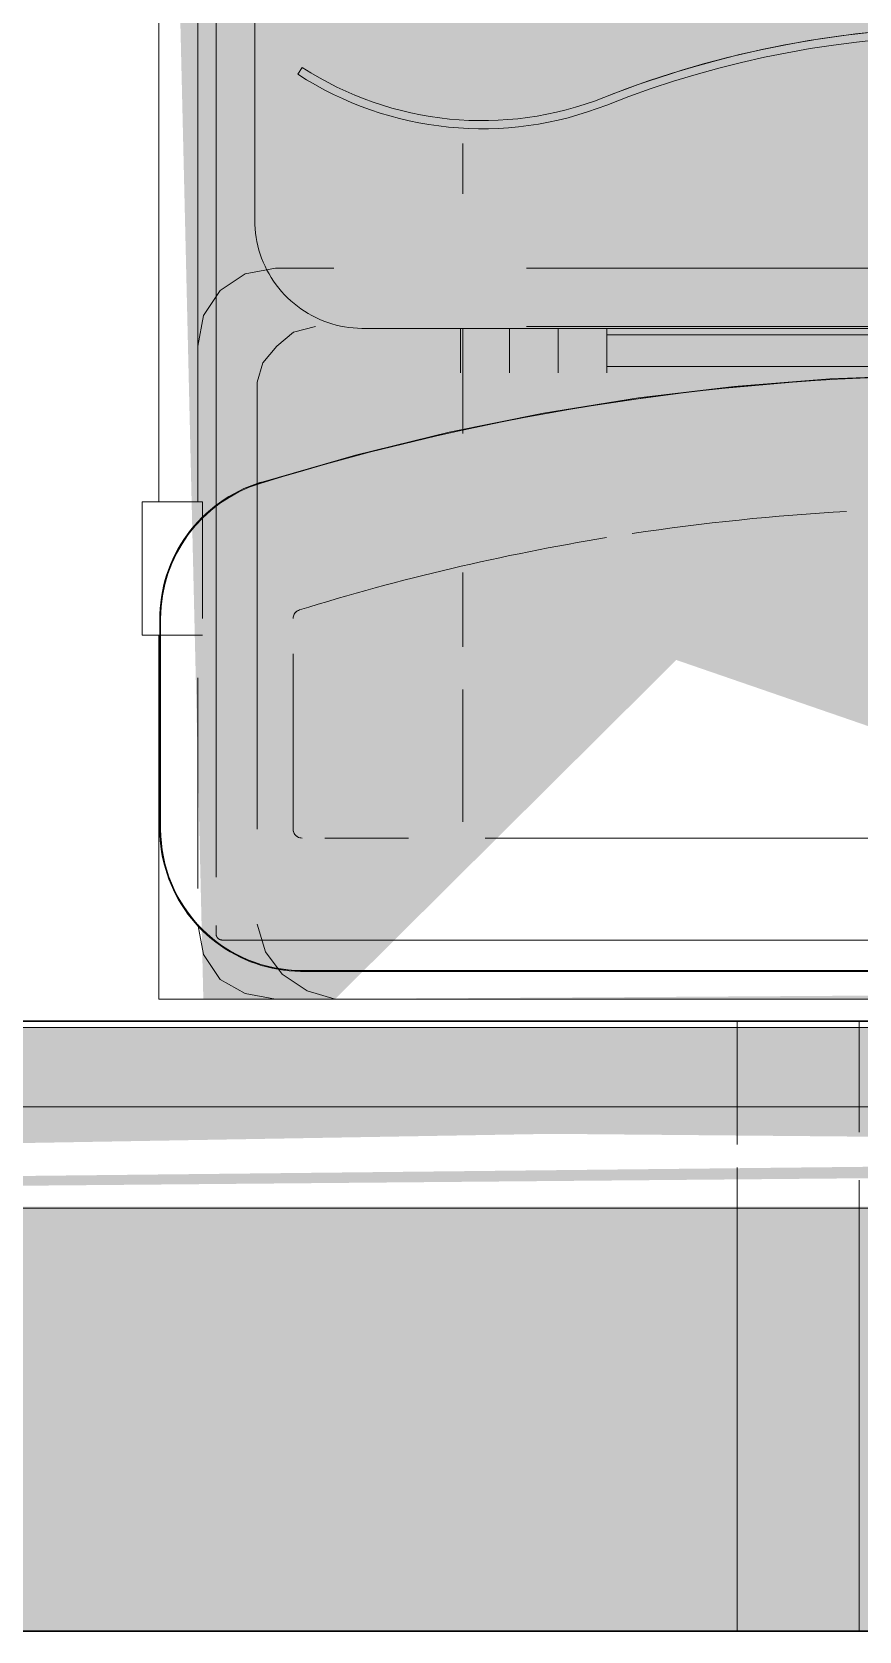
# Model space of a CAD drawing. Header units: metres. Extents: x 149 to 429, y -3 to 162.
# Drawn here: x 366.0896 to 366.2931, y 80.4457 to 80.8391 of the extents above; entities that cross this region are included whole.
import ezdxf

# ---------------------------------------------------------------- set-up
doc = ezdxf.new("R2010")
doc.units = ezdxf.units.M
doc.linetypes.add('IMPORT-Dashed _3_', pattern=[0.75, 0.5, -0.25])
doc.layers.add('1053_ARQ_BASE_MATADOURO_dwg', color=7, linetype='Continuous', lineweight=5, true_color=0x767676)
for name, color, linetype, lineweight in [('A-EQUIPAMENTOS', 7, 'Continuous', 5), ('A-PAREDE', 7, 'Continuous', 30), ('A-WALL', 7, 'Continuous', 9), ('A_lay', 7, 'Continuous', 5), ('A_PROJEÇÃO', 7, 'IMPORT-Dashed _3_', 5), ('P-PIPE', 7, 'Continuous', 5), ('P-SANR-FIXT', 7, 'Continuous', 5)]:
    doc.layers.add(name, color=color, linetype=linetype, lineweight=lineweight)

# ---------------------------------------------------------------- blocks, each defined once
blk = doc.blocks.new('UT_Bacia com caixa acoplada - UT_Bacia com caixa acoplada-V73-TÉRREO 1_20 - Dependente 2')
at = {"layer": 'P-SANR-FIXT', "color": 9, "true_color": 0xc0c0c0}
for p, q in [((0.1649999999999105, -0.01229811905167644), (-0.1650000000000491, -0.01229811905167644)), ((-0.1649999999999998, -0.01245945945945865), (0.165, -0.01245945945945865)), ((0.165, -0.01249999999999924), (-0.1649999999999998, -0.01249999999999924)), ((0.1672043461841086, -0.09040602553505615), (0.1672043461841085, -0.04729894077870246)), ((0.1672043461841087, -0.09040602553505615), (0.1672043461841086, -0.04729894077870244)), ((0.1997989407787032, -0.09910397061031756), (0.1997989407787032, -0.04729894077870239)), ((0.1998394813192438, -0.04729894077870239), (0.1998394813192439, -0.09910397061031756)), ((0.2000008217272131, -0.09910397061048262), (0.2000008217272131, -0.04729894077890968)), ((0.1861473656079048, -0.4288368561510854), (0.1861473656079048, -0.09910397061048262)), ((0.08999999999987558, -0.1610900000001306), (-0.0900000000000142, -0.1610900000001306)), ((0.08999999999999939, -0.1595600000000009), (0.08999999999999939, -0.1704400000000009)), ((0.08999999999999939, -0.1595600000000009), (0.08999999999999939, -0.1704400000000009)), ((0.08999999999999937, -0.1689100000000008), (0.08999999999999937, -0.1610900000000008)), ((0.08999999999999937, -0.1689100000000008), (0.08999999999999937, -0.1610900000000008)), ((0.1019999999999994, -0.1704400000000009), (0.1019999999999994, -0.1595600000000009)), ((0.1019999999999994, -0.1704400000000009), (0.1019999999999994, -0.1595600000000009)), ((0.1019999999999994, -0.1595600000000009), (0.1019999999999994, -0.1704400000000009)), ((0.1019999999999994, -0.1595600000000009), (0.1019999999999994, -0.1704400000000009)), ((0.1139999999999994, -0.1595600000000009), (0.1139999999999994, -0.1704400000000009)), ((0.1139999999999994, -0.1595600000000009), (0.1139999999999994, -0.1704400000000009)), ((0.1139999999999994, -0.1704400000000009), (0.1139999999999994, -0.1595600000000009)), ((0.1139999999999994, -0.1704400000000009), (0.1139999999999994, -0.1595600000000009)), ((0.1259999999999994, -0.1704400000000009), (0.1259999999999994, -0.1595600000000009)), ((0.1259999999999994, -0.1704400000000009), (0.1259999999999994, -0.1595600000000009)), ((-0.0900000000000142, -0.1689100000001756), (0.08999999999987558, -0.1689100000001756)), ((0.1499999999999312, -0.1704735377196816), (-0.1500000000000699, -0.1704735377196816)), ((0.1766577445156308, -0.4410690897938715), (0.1766577445156308, -0.1971312822353812)), ((0.1660384845797292, -0.2330115966159581), (0.164950215291877, -0.2346895924315421))]:
    blk.add_line(p, q, dxfattribs=at)
at = {"layer": 'P-SANR-FIXT', "color": 254, "true_color": 0xe0e0e0}
for p, q in [((0.1649999999999105, -0.02000242522449371), (-0.1650000000000491, -0.02000242522449371)), ((0.1239104824909016, -0.02000242522449371), (0.1083004234525761, -0.02000242522449371)), ((0.1254039361196079, -0.2159388807706095), (0.1254039361196079, -0.203567555567029))]:
    blk.add_line(p, q, dxfattribs=at)
at = {"layer": 'P-SANR-FIXT', "color": 254, "true_color": 0xd3d3d3}
for p, q in [((0.1791942856515565, -0.02000242522449371), (0.1649999999999105, -0.02000242522449371)), ((0.1847807939288963, -0.02000717554234343), (0.1848399038335152, -0.02001310631516954)), ((0.1851853203685583, -0.0200976355106297), (0.1852404892611125, -0.02011967066822526)), ((0.1853479643666189, -0.02017026785508824), (0.185400098642171, -0.0201987489396739)), ((0.1857680926448557, -0.02049633147577242), (0.185806851795545, -0.02054135239444932)), ((0.1858788169412455, -0.02063586160794166), (0.1859119078073483, -0.02068519870817054)), ((0.1860668404105069, -0.02100528253475495), (0.1860850079809436, -0.02106184307103759)), ((0.1861473656079048, -0.0235600000001783), (0.1861473656079048, -0.02148769150357748)), ((0.1861473656079048, -0.09910397061048262), (0.1861473656079048, -0.03550016951460257)), ((0.1199188116889888, -0.04509459459459393), (-0.1198088111201021, -0.04509459459459392)), ((0.1199188116889889, -0.04509459459459381), (-0.1198088111201021, -0.04509459459459381)), ((0.1593711800684363, -0.04509459459459395), (0.1388199836378608, -0.04509459459459395)), ((0.1593711800684363, -0.04509459459459381), (0.1388199836378608, -0.04509459459459381)), ((0.1672043461841085, -0.04729894077870246), (0.1672043461841086, -0.09040602553505615)), ((0.1672043461841086, -0.04729894077870245), (0.1672043461841087, -0.09040602553505615)), ((0.1254039361196079, -0.1705494989545987), (0.1254039361196079, -0.1446237028165857)), ((0.164950215291877, -0.2346895924315421), (0.1660384845797293, -0.2330115966159581))]:
    blk.add_line(p, q, dxfattribs=at)
at = {"layer": 'P-SANR-FIXT', "color": 254, "true_color": 0xe9e9e9}
for p, q in [((-0.1198088111201021, -0.04509459459459392), (0.1199188116889888, -0.04509459459459393)), ((-0.1198088111201021, -0.04509459459459381), (0.1199188116889888, -0.04509459459459381)), ((0.1388199836378607, -0.04509459459459395), (0.1593711800684363, -0.04509459459459395)), ((0.1388199836378607, -0.04509459459459381), (0.1593711800684363, -0.04509459459459381)), ((0.1254039361196079, -0.08160507972351698), (0.1254039361196079, -0.04908992771113444)), ((0.1254039361196079, -0.110442718001934), (0.1254039361196079, -0.09214260642085756))]:
    blk.add_line(p, q, dxfattribs=at)
at = {"layer": 'P-SANR-FIXT', "color": 9, "true_color": 0xc0c0c0, "flags": 128}
for points in [[(0.2000008217272131, -0.04729894077890968), (0.1999728248029511, -0.04589928122195724), (0.1998888788196287, -0.04450186082181299), (0.1997491180727295, -0.04310891515291806), (0.1995537661494702, -0.04172267263121685), (0.199303135571611, -0.04034535094904659), (0.1989976272945296, -0.03897915352721412), (0.1986377300661639, -0.03762626599022006), (0.1982240196454073, -0.03628885266941233), (0.1977571578805106, -0.0349690531408607), (0.1972378916509562, -0.03366897880238776), (0.196667051671696, -0.0323907094955086), (0.1960455511651573, -0.03113629017844724), (0.1953743843992164, -0.02990772765438778), (0.1946546250979311, -0.02870698736147515), (0.1938874247225362, -0.02753599022796098), (0.193074010629773, -0.02639660959949451), (0.1922156841087981, -0.02529066824188504), (0.1913138182991679, -0.02421993542550372), (0.1903698559932247, -0.02318612409451307), (0.1893853073299535, -0.02219088812632945), (0.1883617473768445, -0.02123581968637791), (0.1873008136112654, -0.0203224466802878), (0.1862042033013437, -0.01945223031011283), (0.1850736707895467, -0.01862656273630837), (0.1839110246864446, -0.01784676485101009), (0.1827181249779824, -0.0171140841643466), (0.1814968800493105, -0.01642969280912257), (0.1802492436318273, -0.01579468566567393), (0.178977211677314, -0.01521007860973696), (0.1776828191659544, -0.01467680688818218), (0.1763681368492093, -0.01419572362164308), (0.1750352679387721, -0.01376759844103908), (0.1736863447403601, -0.01339311625522078), (0.1723235252431503, -0.01307287615562818), (0.1709489896680498, -0.01280739045844712), (0.1695649369784031, -0.01259708388384788), (0.1681735813635329, -0.01244229287764265), (0.1667771486953909, -0.01234326507245078), (0.1653778729684371, -0.01230015889149072), (0.1649999999999105, -0.01229811905167644)], [(0.1753658744907516, -0.1325345878291549), (0.1766944510208137, -0.1320933224818762), (0.1780043189238855, -0.1315992812090906), (0.1792933826909412, -0.1310532543712943), (0.1805595800945728, -0.1304561154949115), (0.1818008854893618, -0.1298088198748588), (0.1830153130514013, -0.1291124030459181), (0.1842009199554454, -0.1283679791266601), (0.1853558094838645, -0.1275767390364039), (0.1864781340592275, -0.12673994859048), (0.1875660982017591, -0.1258589464751818), (0.188617961401138, -0.1249351421059413), (0.1896320409006959, -0.123970013372609), (0.1906067143890265, -0.1229651042753731), (0.1915404225969258, -0.1219220224543669), (0.1924316717903781, -0.1208424366180245), (0.1932790361606945, -0.1197280738733014), (0.1940811601058456, -0.1185807169629607), (0.1948367603982748, -0.1174022014133178), (0.1955446282389152, -0.1161944125977823), (0.1962036311903416, -0.11495928272077), (0.196812714988225, -0.1136987877266971), (0.1973709052283186, -0.1124149441387017), (0.1978773089256476, -0.1111098058325659), (0.1983311159421614, -0.1097854607511063), (0.1987316002834017, -0.108444027564092), (0.1990781212598911, -0.1070876522783336), (0.199370124511854, -0.1057185048050113), (0.1996071428965788, -0.1043387754880552), (0.1997887972352324, -0.1029506715999527), (0.1999147969194044, -0.1015564138108042), (0.1999849403766879, -0.1001582326357571), (0.2000008217272131, -0.09910397061048262)], [(-0.1753658744910288, -0.1325345878291549), (-0.1526089801756771, -0.1390949596620516), (-0.1296079440471254, -0.1447400508453244), (-0.1063995628561836, -0.1494608304374629), (-0.08302096506223279, -0.1532497461980742), (-0.05950955143416977, -0.1561007366701844), (-0.03590293521848034, -0.158009240877254), (-0.0122388819655087, -0.1589722056197264), (0.01144475088794461, -0.1589880903592619), (0.0351100745814234, -0.1580568696837929), (0.05871922964517835, -0.1561800333477206), (0.0822344464676804, -0.1533605838888447), (0.1056181057181511, -0.1496030318247995), (0.1288327985302734, -0.1449133884374511), (0.1518413863474238, -0.1392991561555819), (0.1746070603376684, -0.1327693165533268), (0.1753658744907516, -0.1325345878291549)], [(0.1766577445156308, -0.1971312822353812), (0.1766364211633649, -0.1960652567812258), (0.1765724852194111, -0.1950009367405071), (0.1764660389674136, -0.1939400247980446), (0.1763172526990918, -0.1928842181866901), (0.1761263644403531, -0.1918352059718787), (0.1758936795717866, -0.1907946663494156), (0.1756195703397967, -0.1897642639604512), (0.1753044752604543, -0.1887456472292561), (0.1749488984184223, -0.1877404457252533), (0.1745534086615109, -0.1867502675564441), (0.1741186386882273, -0.1857766967964468), (0.173645284038024, -0.1848212909511069), (0.1731341019775915, -0.1838855784657893), (0.172585910288879, -0.1829710562809056), (0.1720015859618914, -0.1820791874369232), (0.1713820637907396, -0.1812113987336403), (0.1707283348787638, -0.1803690784478136), (0.1700414450527307, -0.1795535741123973), (0.1693224931899862, -0.1787661903602337), (0.1685726294599481, -0.1780081868373946), (0.16779305348493, -0.1772807761877661), (0.1669850124197416, -0.1765851221133826), (0.1661497989582426, -0.1759223375122416), (0.1652887492632475, -0.1752934826982435), (0.1644032408310079, -0.1746995637050579), (0.1634946902858359, -0.1741415306762725), (0.1625645511149895, -0.1736202763457755), (0.1616143113427079, -0.1731366346094106), (0.1606454911497756, -0.1726913791905379), (0.1596596404419397, -0.1722852224030361), (0.1586583363702306, -0.1719188140109826), (0.1576431808070676, -0.171592740189794), (0.1566157977852174, -0.1713075225879264), (0.1555778308979425, -0.1710636174927382), (0.1545309406714288, -0.1708614151003087), (0.1534768019061648, -0.1707012388912905), (0.1524171009997473, -0.1705833451136285), (0.1513535332470947, -0.1705079223720058), (0.1502878001302641, -0.1704750913269283), (0.1499999999999312, -0.1704735377196816)]]:
    blk.add_lwpolyline(points, dxfattribs=at)
at = {"layer": 'P-SANR-FIXT', "color": 254, "true_color": 0xe0e0e0, "flags": 128}
for points in [[(0.1213221542357449, -0.02000242522449371), (0.1283807902792138, -0.02000242522449371), (0.1351368343960483, -0.02000242522449371), (0.1415794783567147, -0.02000242522449371), (0.1476984153054669, -0.02000242522449371), (0.1534838562484794, -0.02000242522449371), (0.1589265457144975, -0.02000242522449371), (0.164017776561113, -0.02000242522449371)], [(0.1761361094002616, -0.02000242522449371), (0.1780263364694529, -0.02000242522449371), (0.1796845832607054, -0.02000242522449371), (0.1811081969332066, -0.02000242522449371), (0.1822949000087108, -0.02000242522449371)]]:
    blk.add_lwpolyline(points, dxfattribs=at)
at = {"layer": 'P-SANR-FIXT', "color": 254, "true_color": 0xd3d3d3, "flags": 128}
for points in [[(0.164017776561113, -0.02000242522449371), (0.1687494039053218, -0.02000242522449371), (0.1691056121096896, -0.02000242522449371)], [(0.1691056121096896, -0.02000242522449371), (0.1716721765501901, -0.02000242522449371), (0.1740169260133349, -0.02000242522449371), (0.1761361094002616, -0.02000242522449371)], [(0.1822949000087108, -0.02000242522449371), (0.1832427940152396, -0.02000242522449371), (0.1839503625246544, -0.02000242522449371), (0.1844164735786941, -0.02000242522449371), (0.18464038149849, -0.02000242522449371)], [(0.1841771012140889, -0.02000242522449371), (0.1835715809518082, -0.02000242522449371), (0.1827252092034101, -0.02000242522449371), (0.1826626773283315, -0.02000242522449371)], [(0.1846620993287517, -0.02000242522449371), (0.1845408012873268, -0.02000242522449371), (0.1841771012140889, -0.02000242522449371)], [(0.1846620993287517, -0.02000242522449371), (0.1847214941383805, -0.02000361327915289), (0.1847807939288963, -0.02000717554234343)], [(0.1848399038335152, -0.02001310631516954), (0.1848987292887254, -0.02002139610984395), (0.1849571761864776, -0.02003203166424173), (0.1850151510242966, -0.02004499596393871)], [(0.1850151510242966, -0.02004499596393871), (0.1850725610545607, -0.02006026826875477), (0.1851293144337818, -0.02007782414622743), (0.1851853203685583, -0.0200976355106297)], [(0.1852404892611125, -0.02011967066822526), (0.1852947328531645, -0.02014389436730562), (0.1853479643666189, -0.02017026785508824)], [(0.185400098642171, -0.0201987489396739), (0.1854510522765282, -0.02022929205740966), (0.1855007437542252, -0.02026184834586547), (0.1855490935798549, -0.02029636572180061), (0.1855960244037851, -0.02033278896488228)], [(0.1855960244037851, -0.02033278896488228), (0.1856414611469049, -0.02037105980563174), (0.1856853311201034, -0.02041111701898408), (0.1857275641407003, -0.02045289652179818), (0.1857680926448557, -0.02049633147577242)], [(0.185806851795545, -0.02054135239444932), (0.1858437795865142, -0.02058788725375453), (0.1858788169412455, -0.02063586160794166)], [(0.1859119078073483, -0.02068519870817054), (0.1859429992463767, -0.0207358196257288), (0.1859720415187956, -0.02078764337795638), (0.1859989881632639, -0.0208405870577737)], [(0.1859989881632639, -0.0208405870577737), (0.1860237960707891, -0.02089456596667515), (0.1860464255540312, -0.02094949374987082), (0.1860668404105069, -0.02100528253475495)], [(0.1860850079809436, -0.02106184307103759), (0.1861008992011182, -0.02111908487392557), (0.1861144886484293, -0.02117691636889758)], [(0.1861144886484293, -0.02117691636889758), (0.1861257545823701, -0.0212352450377266), (0.1861346789804277, -0.02129397756706658), (0.1861412475651116, -0.02135301999731637), (0.1861454498282099, -0.02141227787328553), (0.1861472790468677, -0.02147165639499872)]]:
    blk.add_lwpolyline(points, dxfattribs=at)
at = {"layer": 'P-SANR-FIXT', "color": 9, "true_color": 0xc0c0c0}
for centre, radius, start, end in [((0.165, -0.04729894077870246), 0.03483948131924385, 4.325554366790383e-13, 90.00000000000038), ((0.165, -0.04729894077870246), 0.03479894077870322, 5.088887490341627e-14, 90.00000000000006), ((0.165, -0.0991039706103174), 0.03479894077870308, 287.2271624347441, 359.9999999999994), ((0.1650000000000001, -0.0991039706103174), 0.03483948131924375, 287.2271624347441, 1.653888434361028e-13), ((1.624300693947589e-15, 0.4330317257974887), 0.5919690886741391, 252.7728375652484, 287.2271624347505), ((1.658140291738164e-15, 0.4330317257974888), 0.5919285481335987, 252.7728375652481, 287.2271624347501), ((0.1206777970490052, -0.3029529656485584), 0.08336298384423607, 57.03445195537844, 111.5924867469914), ((0.1206777970490052, -0.3029529656485584), 0.08136298384423604, 57.03445195537801, 111.5924867469908), ((0.1206777970490052, -0.3029529656485584), 0.08136298384423603, 57.03445195537842, 111.5924867469904), ((6.728626816130802e-17, 0.001961168904827609), 0.2465634715555092, 248.407513253009, 291.5924867469887), ((6.728626816130802e-17, 0.001961168904827609), 0.2445634715555092, 248.4075132530095, 291.5924867469886)]:
    blk.add_arc(centre, radius, start, end, dxfattribs=at)
at = {"layer": 'P-SANR-FIXT', "color": 254, "true_color": 0xd3d3d3}
for centre, radius, start, end in [((0.165, -0.04729894077870246), 0.002204346184108559, 75.00000000000018, 90.00000000000072), ((0.165, -0.04729894077870246), 0.002204346184108624, 1.78111062161957e-13, 90.00000000000018), ((0.165, -0.04729894077870246), 0.002204346184108627, 2.735277026058625e-13, 90.00000000000027), ((0.165, -0.04729894077870246), 0.00220434618410856, 59.99999999999969, 75.00000000000018), ((0.165, -0.04729894077870246), 0.002204346184108552, 59.99999999999987, 75.00000000000088), ((0.165, -0.04729894077870246), 0.002204346184108571, 44.99999999999987, 59.99999999999983), ((0.165, -0.04729894077870246), 0.002204346184108584, 45.00000000000025, 60.00000000000012), ((0.165, -0.04729894077870246), 0.00220434618410857, 29.99999999999942, 44.99999999999981), ((0.165, -0.04729894077870246), 0.002204346184108571, 29.99999999999999, 45.00000000000019), ((0.165, -0.04729894077870246), 0.002204346184108552, 14.99999999999949, 29.99999999999929), ((0.165, -0.04729894077870246), 0.002204346184108584, 15.00000000000002, 30.00000000000006), ((0.165, -0.04729894077870246), 0.002204346184108549, 359.9999999999989, 14.9999999999996), ((1.632760593395233e-15, 0.4330317257974887), 0.5593339535390045, 279.2687003797514, 287.2271624347505), ((1.632760593395233e-15, 0.4330317257974887), 0.5593339535390046, 279.2687003797511, 287.2271624347502), ((0.1650000000000001, -0.0991039706103174), 0.002204346184108624, 287.2271624347434, 359.9999999999993), ((0.1650000000000001, -0.0991039706103174), 0.002204346184108624, 287.2271624347434, 359.9999999999993), ((0.1650000000000001, -0.0991039706103174), 0.002204346184108494, 287.227162434752, 301.7817299478007), ((0.1650000000000001, -0.0991039706103174), 0.002204346184108486, 287.2271624347521, 301.7817299478021), ((0.1650000000000001, -0.0991039706103174), 0.002204346184108457, 301.7817299478011, 316.3362974608507), ((0.1650000000000001, -0.0991039706103174), 0.002204346184108482, 301.7817299478024, 316.3362974608517), ((0.1650000000000001, -0.0991039706103174), 0.002204346184108461, 316.3362974608506, 330.8908649739006), ((0.1650000000000001, -0.0991039706103174), 0.002204346184108453, 316.336297460852, 330.8908649739009), ((0.1650000000000001, -0.0991039706103174), 0.002204346184108472, 330.8908649739007, 5.311526318044073e-13), ((0.1650000000000001, -0.0991039706103174), 0.002204346184108467, 330.8908649739004, 345.4454324869503), ((0.1650000000000001, -0.0991039706103174), 0.002204346184108477, 345.4454324869503, 0), ((1.632760593395233e-15, 0.4330317257974887), 0.5593339535390044, 273.1808030002777, 278.613581217375), ((1.632760593395233e-15, 0.4330317257974887), 0.5593339535390044, 273.1808030002773, 278.6135812173746), ((0.1206777970490052, -0.3029529656485584), 0.08336298384423603, 57.03445195537769, 111.5924867469907), ((6.728626816130802e-17, 0.001961168904827609), 0.2445634715555092, 248.4075132530101, 291.5924867469892), ((6.728626816130802e-17, 0.001961168904827609), 0.2465634715555091, 269.9999999999989, 291.5924867469885)]:
    blk.add_arc(centre, radius, start, end, dxfattribs=at)
at = {"layer": 'P-SANR-FIXT', "color": 254, "true_color": 0xe9e9e9}
for centre, radius, start, end in [((0.165, -0.04729894077870246), 0.002204346184108559, 75.00000000000095, 90.0000000000008), ((1.632760593395233e-15, 0.4330317257974887), 0.559333953539004, 279.2687003797519, 287.2271624347509), ((1.632760593395233e-15, 0.4330317257974887), 0.5593339535390041, 279.2687003797515, 287.2271624347505), ((1.632760593395233e-15, 0.4330317257974887), 0.5593339535390043, 273.1808030002781, 278.6135812173753), ((1.632760593395233e-15, 0.4330317257974887), 0.5593339535390043, 273.1808030002778, 278.613581217375)]:
    blk.add_arc(centre, radius, start, end, dxfattribs=at)
at = {"layer": 'P-SANR-FIXT', "color": 254, "true_color": 0xe0e0e0}
blk.add_arc((0.165, -0.04729894077870246), 0.002204346184108559, 359.9999999999993, 14.99999999999991, dxfattribs=at)
blk = doc.blocks.new('1053_ARQ_BASE_MATADOURO_dwg_acoplada-4039626-TÉRREO 1_20 - Dependente 2')
at = {"layer": 'A-EQUIPAMENTOS', "true_color": 0xe2e2e2}
h = blk.add_hatch(color=254, dxfattribs=at)
h.paths.add_polyline_path([(0.02409612449862761, -0.005489786095375166), (0.1997696631790277, -0.01642663027895924), (0.1898451443980765, -0.4911843262678071), (0.1579562818679191, -0.5759980345190332), (0.0891864211897504, -0.6372831537852724), (-0.004604764457962302, -0.6654436048154275), (-0.08546827068785606, -0.6454625930490414), (-0.09605990574519783, -0.6328334535904094), (-0.1584167899790649, -0.5759980352284237), (-0.2002433995233652, -0.4707341524177866), (-0.1892933772918154, -0.005489823940559108), (2.772139851003885e-13, -0.005489790368905961)])
h.paths.add_polyline_path([(-0.1568787479349812, -0.005489818191764789), (-0.07291135219845492, -0.08890039078490482), (0.1632537936662324, -0.007540418684230827), (-0.02455669342816546, -0.00633737654790366)])
at = {"layer": 'A-EQUIPAMENTOS', "color": 9, "true_color": 0xc3c3c3}
for p, q in [((-0.169866292350059, -0.01164174839832813), (-0.173967621322886, -0.01711018702867186)), ((-0.1892933753606041, -0.01642663219991355), (-0.1906604850182594, -0.02394573531674014)), ((-0.173967621322886, -0.01711018702867186), (-0.1760182858093689, -0.02394573531667083)), ((-0.190660485018398, -0.03268917730726098), (-0.1906604850182594, -0.08453328336043414)), ((-0.1760182858093689, -0.1257954048071348), (-0.1760182858092303, -0.0991040018278267)), ((-0.1790400529287443, -0.1838975652546409), (-0.1715209498120563, -0.1852646749122961)), ((-0.1715209498120563, -0.1852646749122961), (-0.1571461727279096, -0.1852646749122268))]:
    blk.add_line(p, q, dxfattribs=at)
at = {"layer": 'A-EQUIPAMENTOS', "color": 254, "true_color": 0xd5d5d5}
for p, q in [((-0.1760182858093689, -0.04729897199625375), (-0.1760182858093689, -0.0991040018278267)), ((-0.2004605052430445, -0.0950354375113473), (-0.189523627982357, -0.095035437511278))]:
    blk.add_line(p, q, dxfattribs=at)
at = {"layer": 'A-EQUIPAMENTOS', "color": 253, "true_color": 0xaaaaaa}
blk.add_line((-0.1906604850184977, -0.4897107035868942), (-0.1906604850184977, -0.1626860492531819), dxfattribs=at)
at = {"layer": 'A-EQUIPAMENTOS', "color": 253, "true_color": 0xaaaaaa, "flags": 128}
for points in [[(-0.2002302526214302, -0.4897107035870079), (-0.2002302526214302, -0.1278460692934097), (-0.2043315815942573, -0.127846069293479), (-0.2043315815941187, -0.0950354375113473), (-0.2002302526214302, -0.095035437511278), (-0.2002302526214302, -0.005489754939156774), (-0.1758182758470433, -0.005489754939156774), (-0.1743064813424491, -0.005489754939226077), (-0.1722558168559663, -0.005489754939226077), (-0.1700770061750111, -0.005489754939226077), (-0.162686049252934, -0.005489754939226077), (2.772139851003885e-13, -0.005489754939226077), (0.1640531589110051, -0.005489754939226077), (0.1715111766027952, -0.005489754939156774), (0.1977190828922732, -0.005489754939226077), (0.1997697473786175, -0.005489754939226077), (0.1997697473786175, -0.007251202221353378), (0.1997697473786175, -0.009217759092058441), (0.1997697473784789, -0.0472989053492991)], [(-0.1715209498119177, -0.005489754939226077), (-0.1790400529288829, -0.006856864596742708), (-0.1851920463880542, -0.0102746387408115), (-0.1892933753606041, -0.01642663219991355)], [(-0.1568787506030272, -0.005489754939226077), (-0.1637142988908876, -0.007540419425570326), (-0.169866292350059, -0.01164174839832813)], [(-0.1895236279822184, -0.09910400422302483), (-0.189523627982357, -0.127846069293479), (-0.2004605052430445, -0.127846069293479)], [(-0.190660485018398, -0.127846069293479), (-0.1906604850182594, -0.1661251397060238), (-0.1892933753606041, -0.1736442428226425), (-0.1851920463879156, -0.1797962362818831), (-0.1790400529287443, -0.1838975652546409)]]:
    blk.add_lwpolyline(points, dxfattribs=at)
at = {"layer": 'A-EQUIPAMENTOS', "color": 9, "true_color": 0xc3c3c3, "flags": 128}
blk.add_lwpolyline([(-0.1760182858093689, -0.0991040018278267), (-0.1760182858093689, -0.1572389269316805), (-0.1746511761517137, -0.1620238107331967), (-0.1712334020075756, -0.1661251397059545), (-0.1671320730348871, -0.169542913849954), (-0.1616636344045433, -0.1709100235076092)], dxfattribs=at)
at = {"layer": 'A-EQUIPAMENTOS', "color": 254, "true_color": 0xd5d5d5, "flags": 128}
for points in [[(-0.10978124587692, -0.1709100235076092), (-0.02426911381684513, -0.1709100235074706), (-0.0002302526214756654, -0.1709100235075399), (0.02380860857403241, -0.1709100235075399), (0.1039891011297859, -0.1709100235075399)], [(-0.1097812433311254, -0.1852646749122268), (-0.02455666162118723, -0.1852646749122268), (-0.0002302526214756654, -0.1852646749122268), (0.0240961563782359, -0.1852646749122268)]]:
    blk.add_lwpolyline(points, dxfattribs=at)
blk = doc.blocks.new('1053_ARQ_BASE_MATADOURO_dwg_arq geral tgov-4039641-TÉRREO 1_20 - Dependente 2')
at = {"layer": 'A_lay', "true_color": 0xaaaaaa}
h = blk.add_hatch(dxfattribs=at)
h.set_pattern_fill('FP_9', color=253, style=0, pattern_type=2)
h.set_pattern_definition([(90, (-0.43, 0), (-0.6125, 3.750480822388769e-17), []), (180, (-0.43, 0), (-7.500961644777538e-17, -0.6125), [])])
h.paths.add_polyline_path([(30.4513509166427, -2.584848022531796), (30.76345195283875, -2.572539985487816), (30.74766419509216, -2.56639204733063), (30.52698531870255, -2.509715163616725), (30.45341526835971, -2.582797365262926)])
h.paths.add_polyline_path([(28.84005279478149, -2.59033772349344), (28.85218803857883, -2.516827276375447), (28.85640653630255, -2.59033772349344), (29.24822966556529, -2.585054363854047), (29.24822966556529, -1.360337723046469), (28.81753133192499, -1.778167526117069), (28.80982346122629, -1.77045965567223), (29.24822966556529, -1.340337723493481), (29.548229665612, -1.346195587888225), (29.548229665612, -1.360337723046469), (29.26822966558392, -1.360337723046469), (29.26822966558392, -2.59033772349344), (30.14822966558857, -2.585054363854047), (30.14822966558857, -1.360337723046469), (29.72396559687327, -1.784601790830335), (29.70982346124958, -1.77045965567216), (30.14822966558857, -1.340337723493481), (30.26237180118916, -1.346195587888225), (30.60799929485006, -1.707674874692755), (30.60178305616138, -1.713891113176791), (30.24822966742794, -1.360337724909001), (30.16822966560735, -1.360337723046469), (30.16822966560735, -2.59033772349344), (30.40799939607493, -2.567311155746524), (30.41820388118721, -2.097990869709822), (30.44981277353374, -2.014339805767777), (30.51858262361734, -1.953054674613424), (30.6159251917852, -1.92608732079235), (30.65405675880381, -1.936538020983749), (30.73619727469576, -1.980255793894752), (30.78756765724958, -2.055517881236398), (30.8079993258169, -2.119387744141662), (30.80799941195616, -2.578783549192837), (31.04720073472719, -2.580063141882273), (31.04720073472719, -1.360337724909001), (30.84822966554191, -1.360337724909001), (30.84822966554219, -1.340337725356221), (30.86822966556069, -1.340337725356151), (30.86822966556069, -0.9803377259521047), (30.59822966554194, -0.7203377243129975), (30.59822963857414, 0.7096622213723146), (28.44822966563519, 0.7096622213723146), (28.44822966563519, -0.5203377231953855), (29.74655514128967, -0.5203377231953855), (29.74655514128967, -0.5403377227483734), (28.44822966749779, -0.5403377246110435), (28.44822966563519, -1.340337723493481), (28.64822966558857, -1.346195587888225), (28.64822966558857, -1.360337723046469), (28.44822966563519, -1.360337723046469), (28.44822966563519, -2.59033772349344), (28.79899954142273, -2.59033772349344)])
h.paths.add_polyline_path([(29.54930888942905, -2.584847933124742), (29.86140999629498, -2.572539986336298), (29.84562216787893, -2.566391957923714), (29.62494320148543, -2.509715163616725), (29.55137324114606, -2.58279727585601)])
h.paths.add_polyline_path([(29.26822966558392, -2.59033772349344), (29.50595736886143, -2.567318658696122), (29.51616185384965, -2.097990780334994), (29.54777074620366, -2.014339716360792), (29.62071925317534, -1.944875145602598), (29.70158275586148, -1.924894119494893), (29.75214450561579, -1.931542100207899), (29.86414381805065, -2.014339660960686), (29.90595729860339, -2.119235540060743), (29.90595738474265, -2.578778931919334), (29.81017670915612, -2.58484800406581), (29.49084715229703, -2.585989805785099)])
h.paths.add_polyline_path([(31.04719118318087, -2.590328172319552), (31.04720073472719, -2.590288235776477), (30.84679795570205, -2.585054363854047)])
h.paths.add_polyline_path([(28.84822966554389, -2.447849694611305), (28.84005279479327, -2.336813848257707), (28.84822966554376, -2.28836770349265), (28.8564065362916, -2.305361665785236), (28.85218803857883, -2.423314251042582)])
h.paths.add_polyline_path([(28.84005279478814, -2.305361665785236), (28.80982346122629, -2.292867857046058), (28.83455464315104, -2.301346700123581)])
h.paths.add_polyline_path([(28.90886239910491, -2.222328155429888), (28.86407571375957, -2.180331684099778), (28.8974597896613, -2.202349331300923), (28.90599017772412, -2.21624155410324)])
at = {"layer": 'A-PAREDE', "color": 253, "true_color": 0xaaaaaa}
for p, q in [((31.04822966561187, -2.590337723493576), (28.44822966563516, -2.590337723493576)), ((31.04822966561187, -2.740337723866105), (28.44822966563516, -2.740337723866105))]:
    blk.add_line(p, q, dxfattribs=at)
at = {"layer": 'A_PROJEÇÃO', "color": 253, "true_color": 0xaaaaaa}
blk.add_line((29.64822966558862, -2.620602485429842), (29.64822966558862, -2.59033772349344), dxfattribs=at)
at = {"layer": 'A_PROJEÇÃO', "color": 253, "true_color": 0xaaaaaa, "flags": 128}
for points in [[(29.64822966558862, -2.59033772349344), (29.67822966550001, -2.59033772349344), (29.67822966550001, -2.617587723493732)], [(29.67822966550001, -2.629445250496843), (29.67822966550001, -2.740337723866016), (29.64822966558862, -2.740337723866016), (29.64822966558862, -2.626285964903816)]]:
    blk.add_lwpolyline(points, dxfattribs=at)
at = {"extrusion": (0, 0, -1), "zscale": -1, "rotation": 179.9999898619997}
blk.add_blockref('1053_ARQ_BASE_MATADOURO_dwg_acoplada-4039626-TÉRREO 1_20 - Dependente 2', (-29.70618763833771, -2.590337723493768), dxfattribs=at)
blk = doc.blocks.new('1053_ARQ_BASE_MATADOURO_dwg-3625622-TÉRREO 1_20 - Dependente 2')
blk.add_blockref('1053_ARQ_BASE_MATADOURO_dwg_arq geral tgov-4039641-TÉRREO 1_20 - Dependente 2', (130.2097949645677, 83.1860339743535))

msp = doc.modelspace()

# ---------------------------------------------------------------- hatches: boundary and pattern name
at = {"layer": 'A-WALL', "true_color": 0xffd4aa, "transparency": 33554483}
h = msp.add_hatch(color=41, dxfattribs=at)
h.paths.add_polyline_path([(373.1630617847296, 80.44569625048727), (373.3130617846366, 80.44569625048727), (373.3130617846366, 80.59419625048731), (360.6145617847063, 80.59419625048739), (360.6145617847063, 80.44569625048734), (373.113061781889, 80.44569625048727)])
h.paths.add_polyline_path([(361.5782856937424, 80.54612217728693), (361.5782856937424, 80.57027032294408), (362.2660717854515, 80.55976566216555), (362.2660717854515, 80.54612217728693), (361.6350654753875, 80.54612217728693)])
h.paths.add_polyline_path([(364.2296378924898, 80.54612217728686), (364.2296378924898, 80.57027032294401), (364.9167824628718, 80.5614314881792), (364.9130617847296, 80.54612217728686), (364.7146029641482, 80.54612217728686)])
h.paths.add_polyline_path([(363.5218220803493, 80.54612217728686), (363.4100517841941, 80.55496101205169), (363.4100517841941, 80.57027032294401), (364.0978378759033, 80.5614314881792), (364.0978378759033, 80.54612217728686), (363.5510428165421, 80.54612217728686)])
h.paths.add_polyline_path([(360.7630617847063, 80.54612217728693), (360.7593411067739, 80.55496101205162), (360.7630617847063, 80.57027032294408), (361.4464856771559, 80.55881621675279), (361.4464856771559, 80.54612217728693), (360.7830618401386, 80.54612217728693)])
h.paths.add_polyline_path([(369.5930617846644, 80.55012217803105), (369.471003810937, 80.55896101279586), (369.471003810937, 80.57427032368827), (369.9660717847064, 80.56543148892344), (369.9660717847064, 80.55012217803105), (369.6130617846829, 80.55012217803105)])
h.paths.add_polyline_path([(365.5208222968419, 80.55012217803105), (365.5100517846599, 80.55896101279586), (365.5208222968419, 80.57427032368827), (366.5051197564819, 80.56543148892344), (366.5051197564819, 80.55012217803105), (365.5236945182227, 80.55012217803105)])
h.paths.add_polyline_path([(368.6930617846411, 80.55012217803105), (368.5705971513564, 80.55896101279586), (368.5705971513564, 80.57427032368827), (369.3392038109371, 80.56543148892344), (369.3392038109371, 80.55012217803105), (368.7130617846598, 80.55012217803105)])
h.paths.add_polyline_path([(366.636919756482, 80.55012217803105), (366.636919756482, 80.57427032368827), (367.4071617836955, 80.56543148892344), (367.4071617836955, 80.55012217803105), (366.7443383851329, 80.55012217803105)])
h.paths.add_polyline_path([(368.0216566125692, 80.55012217803105), (367.8200517847297, 80.55896101279586), (367.8200517847297, 80.57427032368827), (368.4387971513563, 80.56543148892344), (368.4387971513563, 80.55012217803105)])
at = {"layer": 'P-PIPE', "true_color": 0x69503c}
for points in [[(365.8830617847017, 80.56219625085961), (366.5051197564819, 80.57302156840693), (366.4995993039667, 80.57426339582567), (365.5100517846599, 80.56543148892344), (365.5208222968419, 80.56219625085961), (365.8661447287236, 80.56219625085961)], [(365.5100517846599, 80.55012217803105), (366.5051197564819, 80.55896101279586), (366.5051197564819, 80.56219625085961), (365.5100517846599, 80.55137093331224)]]:
    msp.add_hatch(color=27, dxfattribs=at).paths.add_polyline_path(points)

# ---------------------------------------------------------------- linework, layer by layer
at = {"layer": 'A-WALL', "color": 253, "true_color": 0xaaaaaa}
for p, q in [((367.6620328538447, 80.59569625048718), (365.0620328538447, 80.59569625048721)), ((367.6635328538447, 80.59419625048717), (365.0620328538447, 80.59419625048719))]:
    msp.add_line(p, q, dxfattribs=at)
at = {"layer": 'A-WALL', "color": 253, "true_color": 0xbbb2aa}
msp.add_line((360.6130617847062, 80.44569625048726), (373.3130617846364, 80.44569625048713), dxfattribs=at)
at = {"layer": 'P-PIPE'}
for p, q in [((366.5051197564819, 80.57469625085963), (365.5100517846599, 80.57469625085963)), ((365.5100517846599, 80.54969625085961), (366.5051197564819, 80.54969625085961))]:
    msp.add_line(p, q, dxfattribs=at)

# ---------------------------------------------------------------- block references
at = {"layer": '1053_ARQ_BASE_MATADOURO_dwg', "color": 253, "true_color": 0xaaaaaa}
msp.add_blockref('1053_ARQ_BASE_MATADOURO_dwg-3625622-TÉRREO 1_20 - Dependente 2', (206.4050371545499, 0), dxfattribs=at)
at = {"layer": 'P-SANR-FIXT', "color": 9, "true_color": 0xc0c0c0, "rotation": 180}
msp.add_blockref('UT_Bacia com caixa acoplada - UT_Bacia com caixa acoplada-V73-TÉRREO 1_20 - Dependente 2', (366.3210197564819, 80.59569625085973), dxfattribs=at)

doc.saveas('drawing.dxf')
